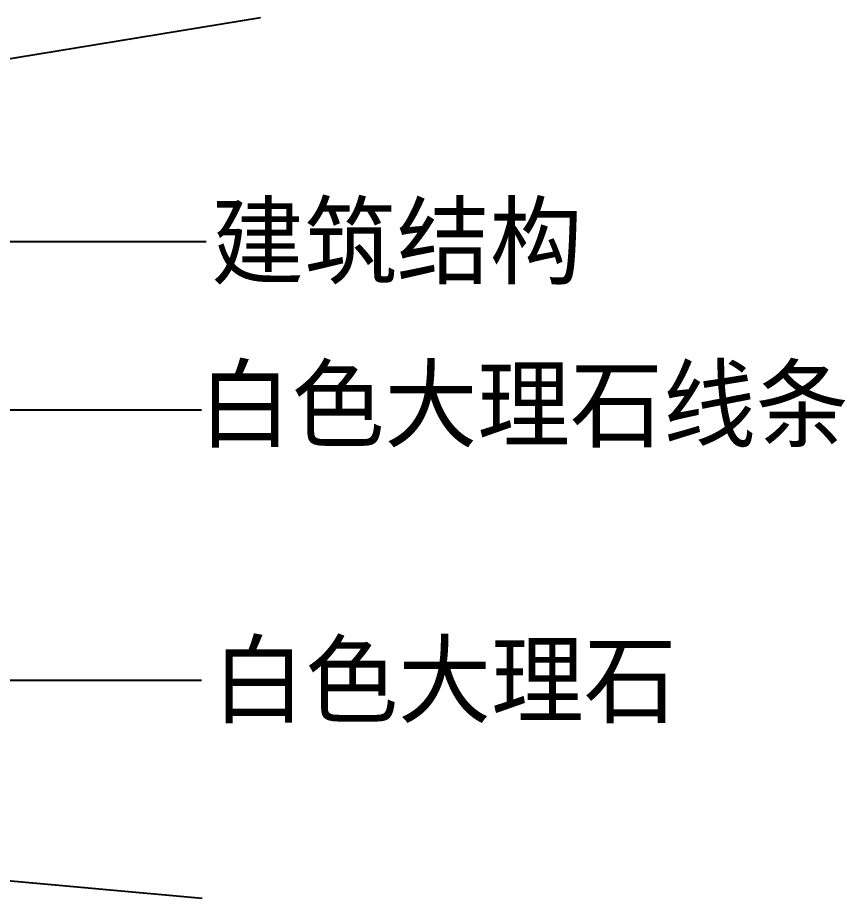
# Model space of a CAD drawing. Header units: metres. Extents: x 53 to 5323, y 88 to 7028.
# Drawn here: x 4612 to 5307, y 4600 to 5340 of the extents above; entities that cross this region are included whole.
import ezdxf

# ---------------------------------------------------------------- set-up
doc = ezdxf.new("R2010")
doc.units = ezdxf.units.M
doc.layers.add('DIM', color=3, linetype='Continuous')
doc.layers.add('TEXT', color=3, linetype='Continuous')
doc.dimstyles.get("Standard").update_dxf_attribs({"dimtxt": 2.5, "dimasz": 2.5, "dimexe": 1.25, "dimexo": 0.625, "dimtad": 1, "dimcen": 2.5, "dimazin": 3, "dimtfac": 1, "dimtmove": 0, "dimatfit": 3})

msp = doc.modelspace()

# ---------------------------------------------------------------- linework, layer by layer
at = {"layer": 'DIM'}
for p, q in [((3546.39, 5131.83), (4816.08, 5340.06)), ((4767.05, 4600.24), (3545.61, 4709.97))]:
    msp.add_line(p, q, dxfattribs=at)

# ---------------------------------------------------------------- texts
at = {"layer": 'TEXT'}
for s, p in [('建筑结构', (4774.66, 5122.36)), ('白色大理石线条', (4764.22, 4985.48)), ('白色大理石', (4775.73, 4753.91))]:
    msp.add_text(s, height=60, dxfattribs=at).set_placement(p)

# ---------------------------------------------------------------- leaders
at = {"layer": 'DIM'}
for points in [[(3808.95, 5152), (4770.43, 5152)], [(4118.58, 5010.54), (4766.68, 5010.54)], [(4068.48, 4783.66), (4766.68, 4783.66)]]:
    msp.add_leader(points, dimstyle='Standard', dxfattribs=at)

doc.saveas('drawing.dxf')
